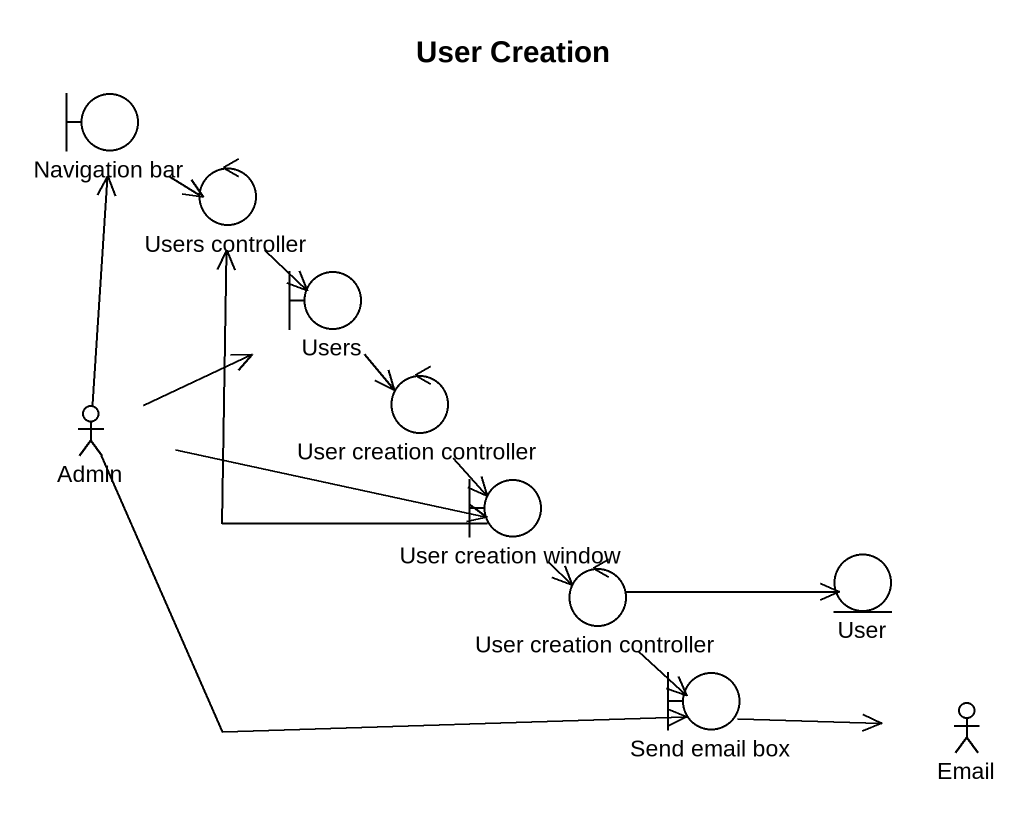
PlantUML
@startuml
title User Creation
boundary "Navigation bar" as Navigation_bar
control "Users controller" as Users_controller
boundary Users
actor Admin
control "User creation controller" as User_creation_controller
boundary "User creation window" as User_creation_window
control "User creation controller" as User_creation_controller_2
entity User
boundary "Send email box" as Send_email_box
actor Email
Navigation_bar --> Users_controller
Users_controller --> Users
Users --> User_creation_controller
Admin -up-> Navigation_bar
Admin -right-> Users
Admin -right-> User_creation_window
Admin -right-> Send_email_box
User_creation_controller --> User_creation_window
User_creation_window -up-> Users_controller
User_creation_window --> User_creation_controller_2
User_creation_controller_2 -right-> User
User_creation_controller_2 --> Send_email_box
Send_email_box -right-> Email
@enduml
